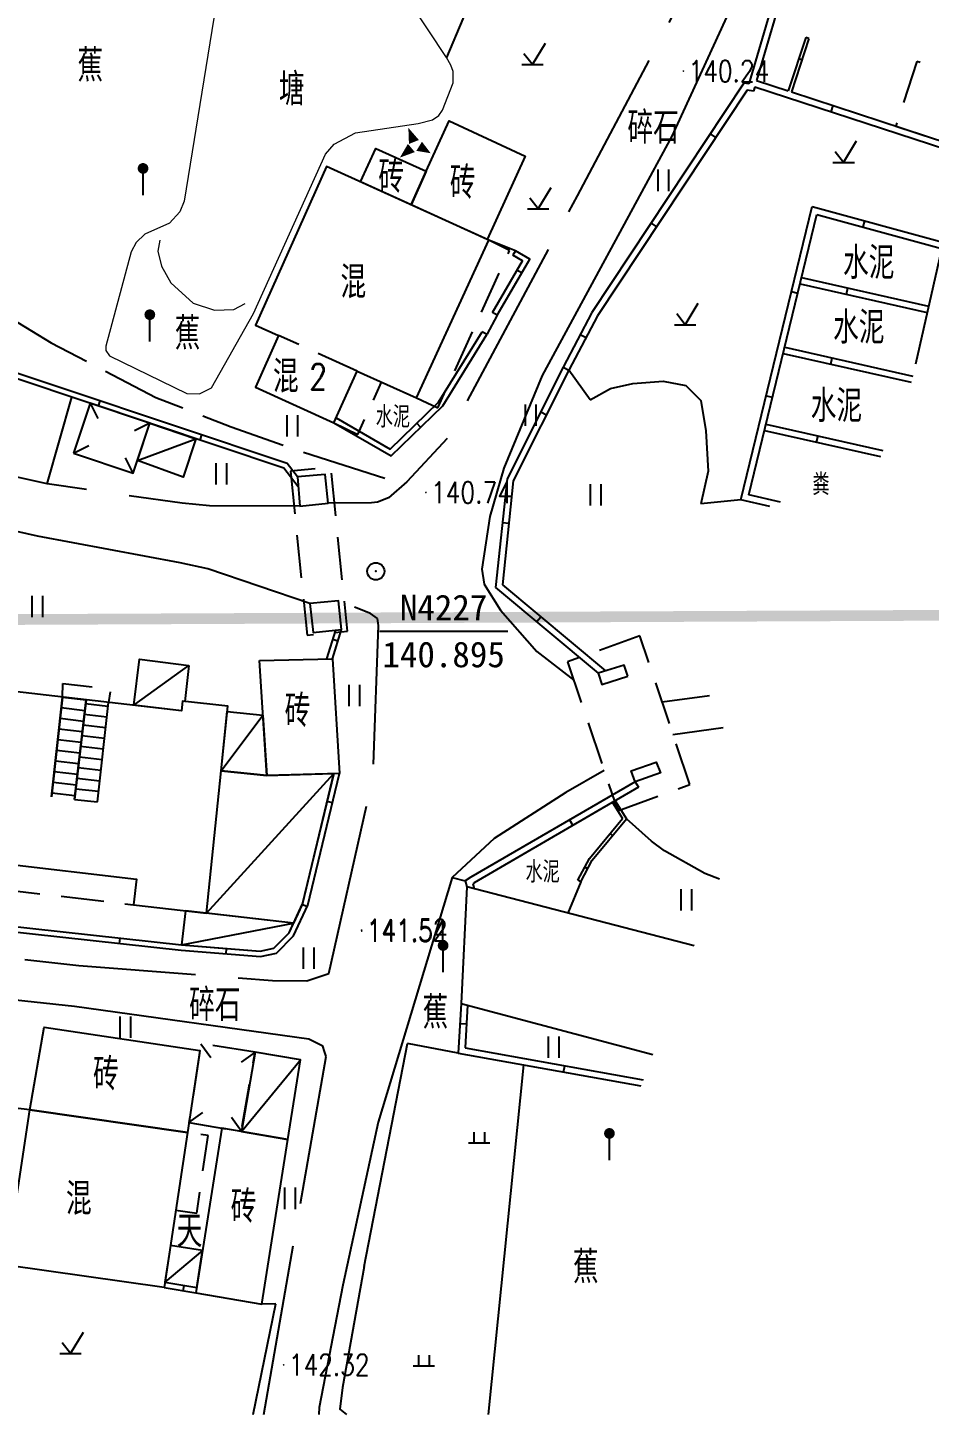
# Model space of a CAD drawing. Extents: x 529262 to 576451, y 2694391 to 2717535.
# Drawn here: x 564790 to 564832.1, y 2709752.6 to 2709817.3 of the extents above; entities that cross this region are included whole.
import ezdxf
from ezdxf.enums import TextEntityAlignment as Align

# ---------------------------------------------------------------- set-up
doc = ezdxf.new("R2010")
doc.units = 0
for name, pattern in [('X2', [10, 8, -2]), ('X3', [5, 4, -1]), ('X5', [3, 2, -1])]:
    doc.linetypes.add(name, pattern=pattern)
for name, color, linetype in [('DLDW', 8, 'Continuous'), ('DLSS', 4, 'Continuous'), ('DMTZ', 8, 'Continuous'), ('GCD', 8, 'Continuous'), ('JMD', 8, 'Continuous'), ('KZD', 8, 'Continuous'), ('ZBTZ', 8, 'Continuous'), ('ZJ', 7, 'Continuous')]:
    doc.layers.add(name, color=color, linetype=linetype)
doc.layers.add('SXSS', color=5, linetype='Continuous', lineweight=0)
doc.styles.add('HZ', font='rs.shx', dxfattribs={"width": 0.8, "bigfont": 'hztxt.shx'})
doc.styles.add('等线体', font='simhei.ttf')
doc.linetypes.add('10421', pattern='A,2,[150,AAA.SHX,S=0.5,R=0,X=0,Y=0.5],1e-11', length=2)
doc.linetypes.add('1161', pattern='A,0,[149,AAA.SHX,S=0.15,R=0,X=0,Y=0],-1.6', length=1.6)
doc.linetypes.add('444', pattern='A,4.5,[145,AAA.SHX,S=1,R=0,X=0,Y=1],4.5,-0.5,[146,AAA.SHX,S=1,R=0,X=0,Y=0],-0.5', length=10)

# ---------------------------------------------------------------- blocks, each defined once
blk = doc.blocks.new('GC200')
at = {"linetype": 'Continuous', "const_width": 0.2, "flags": 128}
blk.add_lwpolyline([(-0.1, 0, 1), (0.1, 0, 1)], format="xyb", close=True, dxfattribs=at)
blk = doc.blocks.new('gc165')
at = {"color": 8}
blk.add_line((0, 0), (0, 2), dxfattribs=at)
at = {"color": 8, "const_width": 0.5}
blk.add_lwpolyline([(-0.25, 2.5, 1), (0.25, 2.5, 1)], format="xyb", close=True, dxfattribs=at)
blk = doc.blocks.new('gc121')
at = {"color": 8}
for p, q in [((-0.5, -1), (-0.5, 1)), ((0.5, -1), (0.5, 1))]:
    blk.add_line(p, q, dxfattribs=at)
blk = doc.blocks.new('gc123')
at = {"color": 8}
for p, q in [((0, 0), (1.2, 2)), ((-1, 0), (1, 0)), ((0, 0), (-0.8, 1))]:
    blk.add_line(p, q, dxfattribs=at)
blk = doc.blocks.new('gc087')
at = {"color": 8}
for points in [[(-0.62, 1.71, 0, 1, 0), (-0.1, 0.39, 1, 1, 0)], [(-1.41, -1.07, 0, 1, 0), (-0.34, -0.17, 1, 1, 0)], [(0.39, -0.01, 1, 0, 0), (1.46, -0.66, 1, 0, 0)]]:
    blk.add_lwpolyline(points, format="xyseb", dxfattribs=at)
blk = doc.blocks.new('gc119')
at = {"color": 8}
for p, q in [((-1, 0), (1, 0)), ((-0.5, 1), (-0.5, 0)), ((0.5, 1), (0.5, 0))]:
    blk.add_line(p, q, dxfattribs=at)
blk = doc.blocks.new('gc117')
at = {"color": 8}
blk.add_circle((0, 0), 0.8, dxfattribs=at)
blk.add_point((0, 0), dxfattribs=at)

msp = doc.modelspace()

# ---------------------------------------------------------------- linework, layer by layer
at = {"const_width": 0.5}
msp.add_lwpolyline([(564543.247, 2709852.188), (564390.328, 2709852.088), (564390.559, 2709280.688), (564922.468, 2709280.665), (564922.332, 2709352.706), (565168.072, 2709352.712), (565167.919, 2709791.396), (564543.048, 2709788.553), (564543.247, 2709852.188)], dxfattribs=at)
at = {"layer": 'DLDW', "color": 252, "linetype": 'Continuous', "flags": 128}
for points, elevation in [([(564831.453, 2709801.606), (564832.653, 2709806.899), (564833.404, 2709806.725)], 140.943), ([(564821.105, 2709774.443), (564810.499, 2709777.2), (564810.236, 2709771.753), (564819.176, 2709769.381)], -521.769)]:
    msp.add_lwpolyline(points, dxfattribs=dict(at, elevation=elevation))
at = {"layer": 'DLSS', "linetype": 'X2', "flags": 128}
for points in [[(564851.412, 2709948.859), (564852.965, 2709948.546), (564853.083, 2709933.167), (564852.457, 2709920.626), (564850.847, 2709913.679), (564845.116, 2709896.573), (564838.547, 2709880.978), (564837.591, 2709878.797), (564837.185, 2709877.443), (564831.935, 2709854.071), (564828.551, 2709838.883), (564823.049, 2709823.42), (564815.644, 2709809.448), (564809.569, 2709798.124), (564807.695, 2709796.105), (564806.841, 2709795.356), (564806.32, 2709795.148), (564806.04, 2709795.12), (564804.016, 2709795.109)], [(564802.69, 2709794.962), (564798.475, 2709794.982), (564797.206, 2709795.098), (564790.892, 2709795.999), (564778.767, 2709798.743), (564771.558, 2709798.978), (564764.652, 2709798.288), (564755.142, 2709798.493)], [(564682.214, 2709791.424), (564684.9, 2709790.208), (564695.821, 2709785.226), (564707.74, 2709782.081), (564715.211, 2709780.609), (564731.165, 2709778.972), (564749.934, 2709777.699), (564754.87, 2709778.299), (564755.737, 2709778.283), (564756.981, 2709778.177), (564763.231, 2709777.192), (564775.75, 2709775.314), (564792.375, 2709773.531), (564801.419, 2709772.823), (564803.023, 2709772.806), (564804.056, 2709773.154)], [(564804.056, 2709773.154), (564806.112, 2709782.347), (564806.372, 2709789.388), (564806.317, 2709789.718), (564805.997, 2709789.949), (564804.5, 2709790.54)], [(564819.609, 2709785.83), (564821.823, 2709786.133)], [(564801.02, 2709752.568), (564803.926, 2709769.287), (564803.846, 2709769.521)]]:
    msp.add_lwpolyline(points, dxfattribs=at)
at = {"layer": 'DLSS', "linetype": 'X3', "flags": 128}
msp.add_lwpolyline([(564726.033, 2709840.998), (564729.745, 2709837.538), (564734.33, 2709833.939), (564741.923, 2709828.674), (564744.192, 2709827.473), (564746.066, 2709826.715), (564747.503, 2709826.291), (564749.603, 2709825.795), (564752.334, 2709825.349), (564753.692, 2709825.015), (564755.269, 2709824.329), (564757.314, 2709823.127), (564758.508, 2709822.343), (564759.097, 2709821.903), (564760.094, 2709821.119), (564761.215, 2709820.506), (564762.231, 2709820.193), (564764.889, 2709819.53), (564765.897, 2709819.074), (564771.113, 2709815.986), (564776.031, 2709815.066), (564777.593, 2709814.315), (564778.56, 2709813.531), (564779.692, 2709812.234), (564781.647, 2709809.471), (564784.131, 2709807.085), (564787.783, 2709804.602), (564791.082, 2709802.583), (564795.976, 2709800.042), (564799.497, 2709798.663), (564802.44, 2709797.62), (564807.566, 2709795.991)], dxfattribs=at)
at = {"layer": 'DLSS', "linetype": 'Continuous', "elevation": 142.08, "flags": 128}
for points in [[(564829.526, 2709832.833), (564820.073, 2709812.229), (564814.007, 2709801.064), (564812.228, 2709796.738), (564811.571, 2709794.483), (564811.2, 2709792.031), (564811.303, 2709791.33), (564812.065, 2709790.115), (564813.759, 2709788.178), (564815.486, 2709786.846)], [(564816.906, 2709782.629), (564815.112, 2709781.595), (564811.774, 2709779.45), (564809.811, 2709777.635), (564806.358, 2709766.219), (564804.711, 2709758.613), (564803.598, 2709752.893), (564803.591, 2709752.568)]]:
    msp.add_lwpolyline(points, dxfattribs=at)
at = {"layer": 'DLSS', "linetype": 'Continuous', "flags": 128}
for points in [[(564803.161, 2709790.425), (564798.399, 2709792.046), (564797.115, 2709792.323), (564790.442, 2709793.558), (564778.45, 2709796.272), (564771.641, 2709796.494), (564764.749, 2709795.805), (564754.965, 2709796.016)], [(564803.846, 2709769.521), (564803.764, 2709769.762), (564803.115, 2709770.086), (564792.169, 2709771.61), (564775.503, 2709773.397), (564762.948, 2709775.281), (564756.214, 2709776.334), (564755.167, 2709776.35), (564754.011, 2709776.318), (564749.962, 2709775.937), (564731.016, 2709777.222), (564714.951, 2709778.871), (564707.346, 2709780.369), (564695.373, 2709783.528), (564684.981, 2709787.459), (564681.183, 2709788.77)], [(564820.119, 2709784.315), (564822.468, 2709784.637)]]:
    msp.add_lwpolyline(points, dxfattribs=at)
at = {"layer": 'DMTZ', "linetype": '10421'}
for points in [[(564816.25, 2709799.931), (564817.203, 2709800.46), (564818.253, 2709800.691), (564819.66, 2709800.796), (564820.724, 2709800.597), (564821.424, 2709799.893), (564821.655, 2709798.486), (564821.76, 2709796.596), (564821.418, 2709795.075)], [(564805.707, 2709759.484), (564804.683, 2709753.835), (564804.568, 2709752.824), (564804.879, 2709752.568)]]:
    msp.add_lwpolyline(points, dxfattribs=at)
at = {"layer": 'DMTZ', "linetype": '10421', "flags": 128}
msp.add_lwpolyline([(564800.518, 2709752.568), (564801.579, 2709757.734)], dxfattribs=at)
at = {"layer": 'JMD', "linetype": 'Continuous'}
for p, q in [((564826.465, 2709816.795), (564826.323, 2709816.842)), ((564826.139, 2709815.795, 140.139), (564825.996, 2709815.842, 140.139)), ((564827.506, 2709813.373, 140.139), (564827.599, 2709813.659, 140.139)), ((564821.86, 2709812.333), (564822.11, 2709812.167)), ((564819.095, 2709808.167), (564819.345, 2709808.001)), ((564829.063, 2709808.285, 140.734), (564828.984, 2709807.995, 140.734)), ((564813.052, 2709805.846, 140.519), (564812.836, 2709805.972, 140.519)), ((564825.659, 2709804.977, 140.734), (564825.951, 2709804.906, 140.734)), ((564828.216, 2709804.856, 141.12), (564828.282, 2709805.149, 141.12)), ((564811.426, 2709802.972, 140.634), (564811.213, 2709803.104, 140.823)), ((564815.794, 2709802.981), (564816.06, 2709802.842)), ((564827.486, 2709801.589, 141.29), (564827.552, 2709801.882, 141.29)), ((564814.991, 2709801.451), (564815.256, 2709801.312)), ((564814.991, 2709801.451), (564815.259, 2709801.316)), ((564792.9, 2709799.764), (564793.257, 2709799.048)), ((564793.364, 2709799.872, 140.932), (564793.285, 2709799.635, 140.932)), ((564824.477, 2709800.118, 140.734), (564824.769, 2709800.047, 140.734)), ((564813.943, 2709799.364), (564814.211, 2709799.229)), ((564795.689, 2709798.831), (564794.973, 2709798.474)), ((564798.106, 2709798.286, 140.932), (564798.027, 2709798.049, 140.932)), ((564808.338, 2709798.654, 140.823), (564808.164, 2709798.834, 140.823)), ((564792.12, 2709797.431), (564792.836, 2709797.788)), ((564795.11, 2709797.098), (564797.844, 2709798.11)), ((564795.11, 2709797.098), (564797.844, 2709798.11)), ((564826.878, 2709798.243, 141.29), (564826.812, 2709797.95, 141.29)), ((564794.909, 2709796.498), (564794.552, 2709797.214)), ((564812.159, 2709794.206), (564812.457, 2709794.175)), ((564813.753, 2709789.567), (564813.945, 2709789.797)), ((564804.473, 2709788.659), (564804.235, 2709788.735)), ((564791.61, 2709786.058), (564791.097, 2709781.397)), ((564791.097, 2709781.397), (564791.61, 2709786.058)), ((564791.61, 2709786.058), (564792.712, 2709785.93)), ((564791.556, 2709785.561), (564792.654, 2709785.434)), ((564792.172, 2709781.278), (564792.712, 2709785.93)), ((564792.712, 2709785.93), (564792.172, 2709781.278)), ((564792.712, 2709785.93), (564792.172, 2709781.278)), ((564792.691, 2709785.748), (564793.738, 2709785.627)), ((564793.246, 2709781.16), (564793.758, 2709785.809)), ((564793.246, 2709781.16), (564793.758, 2709785.809)), ((564791.501, 2709785.064), (564792.597, 2709784.938)), ((564792.575, 2709784.755), (564793.629, 2709784.634)), ((564792.633, 2709785.252), (564793.684, 2709785.131)), ((564799.023, 2709782.62), (564800.975, 2709785.203)), ((564791.391, 2709784.07), (564792.482, 2709783.946)), ((564791.446, 2709784.567), (564792.539, 2709784.442)), ((564792.518, 2709784.258), (564793.574, 2709784.138)), ((564791.337, 2709783.573), (564792.424, 2709783.451)), ((564792.46, 2709783.762), (564793.52, 2709783.642)), ((564791.282, 2709783.076), (564792.366, 2709782.955)), ((564792.345, 2709782.768), (564793.41, 2709782.649)), ((564792.402, 2709783.265), (564793.465, 2709783.145)), ((564791.227, 2709782.579), (564792.309, 2709782.459)), ((564792.287, 2709782.272), (564793.356, 2709782.153)), ((564818.362, 2709782.106), (564818.512, 2709781.847)), ((564791.118, 2709781.585), (564792.194, 2709781.467)), ((564791.173, 2709782.082), (564792.251, 2709781.963)), ((564792.229, 2709781.775), (564793.301, 2709781.657)), ((564792.172, 2709781.278), (564793.246, 2709781.16)), ((564804.217, 2709781.122, 141.21), (564803.974, 2709781.181, 141.21)), ((564817.636, 2709780.877), (564817.508, 2709780.798)), ((564815.289, 2709780.321), (564815.44, 2709780.061)), ((564817.308, 2709779.598, 141.119), (564817.193, 2709779.694, 141.119)), ((564816.133, 2709778.04, 141.169), (564816, 2709778.11, 141.169)), ((564815.815, 2709777.437), (564815.682, 2709777.507)), ((564803.033, 2709776.266, 141.21), (564802.806, 2709776.371, 141.21)), ((564794.281, 2709774.559, 141.21), (564794.308, 2709774.808, 141.21)), ((564799.257, 2709774.075, 141.21), (564799.277, 2709774.324, 141.21)), ((564810.178, 2709770.827), (564810.478, 2709770.809)), ((564798.073, 2709769.871), (564798.548, 2709769.227)), ((564800.609, 2709769.488), (564799.96, 2709769.02)), ((564799.97, 2709765.784), (564802.728, 2709769.125)), ((564815.014, 2709768.554, 141.768), (564815.067, 2709768.849, 141.768)), ((564797.519, 2709766.207), (564798.168, 2709766.675)), ((564799.97, 2709765.784), (564799.509, 2709766.438)), ((564798.157, 2709760.231), (564796.391, 2709758.742)), ((564797.248, 2709758.352), (564797.288, 2709758.598))]:
    msp.add_line(p, q, dxfattribs=at)
at = {"layer": 'JMD', "linetype": 'Continuous', "flags": 128}
for points in [[(564825.251, 2709820.083), (564823.666, 2709814.669)], [(564825.47, 2709819.766), (564824.024, 2709814.826)], [(564823.434, 2709814.703), (564816.33, 2709804.001)], [(564823.666, 2709814.669), (564823.434, 2709814.703)], [(564823.94, 2709814.538), (564823.88, 2709814.334)], [(564823.578, 2709814.379), (564816.588, 2709803.848)], [(564823.88, 2709814.334), (564823.578, 2709814.379)], [(564816.33, 2709804.001), (564814.991, 2709801.451)], [(564816.588, 2709803.848), (564815.256, 2709801.312)], [(564814.991, 2709801.451), (564812.372, 2709796.233)], [(564815.259, 2709801.316), (564812.664, 2709796.147)], [(564812.372, 2709796.233), (564811.84, 2709791.166)], [(564812.664, 2709796.147), (564812.155, 2709791.294)], [(564811.84, 2709791.166), (564816.623, 2709787.168)], [(564812.155, 2709791.294), (564816.963, 2709787.274)], [(564803.95, 2709787.839), (564804.375, 2709789.174)], [(564804.215, 2709787.846), (564804.646, 2709789.201)], [(564818.362, 2709782.106), (564810.681, 2709777.643)], [(564818.512, 2709781.847), (564810.835, 2709777.386)], [(564810.681, 2709777.643), (564810.415, 2709777.479)], [(564810.415, 2709777.479), (564810.499, 2709777.2)], [(564810.835, 2709777.386), (564810.768, 2709777.345)], [(564810.768, 2709777.345), (564810.839, 2709777.112)], [(564810.236, 2709771.753), (564810.093, 2709769.438)], [(564810.531, 2709771.675), (564810.409, 2709769.686)], [(564796.354, 2709758.495), (564797.845, 2709758.256)], [(564796.391, 2709758.742), (564797.884, 2709758.503)]]:
    msp.add_lwpolyline(points, dxfattribs=at)
for points, elevation in [([(564826.323, 2709816.842), (564825.506, 2709814.342)], 140.139), ([(564826.465, 2709816.795), (564825.649, 2709814.295)], 140.139), ([(564802.582, 2709796.325), (564802.098, 2709796.951), (564786.449, 2709802.185), (564763.593, 2709809.962), (564747.476, 2709815.111)], 140.932), ([(564802.618, 2709795.87), (564801.946, 2709796.738), (564786.369, 2709801.948), (564763.514, 2709809.725), (564747.4, 2709814.873)], 140.932), ([(564823.94, 2709814.538), (564832.855, 2709811.627)], 140.139), ([(564824.024, 2709814.826), (564825.506, 2709814.342)], 140.139), ([(564825.649, 2709814.295), (564832.948, 2709811.912)], 140.139), ([(564823.296, 2709795.26), (564826.626, 2709808.951)], 140.734), ([(564826.626, 2709808.951), (564832.719, 2709807.285)], 140.734), ([(564823.659, 2709795.485), (564826.844, 2709808.58)], 140.734), ([(564826.844, 2709808.58), (564832.654, 2709806.992)], 140.734), ([(564811.692, 2709804.009), (564813.089, 2709806.406), (564812.644, 2709806.673)], 140.519), ([(564811.908, 2709803.883), (564813.43, 2709806.493), (564812.773, 2709806.887)], 140.519), ([(564812.773, 2709806.887), (564812.644, 2709806.673)], 140.628), ([(564826.127, 2709805.633), (564832.048, 2709804.301)], 141.12), ([(564826.057, 2709805.342), (564831.982, 2709804.009)], 141.12), ([(564811.908, 2709803.883), (564811.692, 2709804.009)], 140.519), ([(564804.287, 2709798.854), (564806.954, 2709797.319), (564809.374, 2709799.653), (564811.426, 2709802.972)], 140.823), ([(564804.39, 2709799.083), (564806.915, 2709797.629), (564809.178, 2709799.811), (564811.213, 2709803.104)], 140.823), ([(564825.336, 2709802.38), (564831.313, 2709801.035)], 141.29), ([(564825.265, 2709802.089), (564831.248, 2709800.743)], 141.29), ([(564824.391, 2709798.495), (564829.804, 2709797.277)], 141.29), ([(564824.462, 2709798.787), (564829.912, 2709797.56)], 141.29), ([(564824.644, 2709794.951), (564823.296, 2709795.26)], 140.734), ([(564825.146, 2709795.144), (564823.659, 2709795.485)], 140.734), ([(564794.951, 2709785.67), (564797.51, 2709787.529)], 140.891), ([(564715.385, 2709783.12), (564750.426, 2709779.493), (564773.193, 2709776.866), (564797.153, 2709774.245), (564800.86, 2709773.946), (564801.604, 2709774.102), (564802.406, 2709774.912), (564803.07, 2709776.346), (564804.546, 2709782.489)], 141.21), ([(564715.434, 2709783.366), (564750.453, 2709779.742), (564773.221, 2709777.114), (564797.176, 2709774.494), (564800.844, 2709774.198), (564801.479, 2709774.331), (564802.197, 2709775.057), (564802.832, 2709776.429), (564804.287, 2709782.482)], 141.21), ([(564798.332, 2709775.97), (564804.287, 2709782.482)], 141.553), ([(564816.219, 2709778.526), (564817.766, 2709780.382)], 141.119), ([(564816.345, 2709778.442), (564817.951, 2709780.369)], 141.119), ([(564815.682, 2709777.507), (564816.219, 2709778.526)], 141.169), ([(564815.815, 2709777.437), (564816.345, 2709778.442)], 141.169), ([(564797.176, 2709774.494), (564802.403, 2709775.501)], 141.21), ([(564810.093, 2709769.438), (564818.615, 2709767.907)], 141.768), ([(564810.409, 2709769.686), (564818.724, 2709768.192)], 141.768)]:
    msp.add_lwpolyline(points, dxfattribs=dict(at, elevation=elevation))
at = {"layer": 'JMD', "linetype": 'X5'}
for points in [[(564833.778, 2709811.641), (564834.582, 2709814.968), (564831.506, 2709815.711), (564830.524, 2709812.704)], [(564818.57, 2709788.918), (564815.201, 2709787.695), (564817.538, 2709780.751), (564820.907, 2709781.974)]]:
    msp.add_lwpolyline(points, close=True, dxfattribs=at)
at = {"layer": 'JMD', "linetype": 'Continuous', "flags": 128}
for points, elevation in [([(564808.601, 2709810.593), (564809.668, 2709812.942), (564813.216, 2709811.297), (564811.449, 2709807.407), (564807.888, 2709809.024)], 139.162), ([(564808.601, 2709810.593), (564807.888, 2709809.024), (564805.535, 2709810.093), (564806.248, 2709811.662)], 139.162), ([(564808.15, 2709800.017), (564811.52, 2709807.375), (564803.935, 2709810.82), (564800.632, 2709803.416), (564801.707, 2709802.93), (564800.619, 2709800.522), (564804.287, 2709798.854), (564805.379, 2709801.27)], 140.823), ([(564795.11, 2709797.098), (564795.689, 2709798.831), (564797.844, 2709798.11), (564797.244, 2709796.314)], 140.391), ([(564802.69, 2709794.962), (564804.016, 2709795.109), (564803.877, 2709796.445), (564802.582, 2709796.325)], 140.634), ([(564803.161, 2709790.425), (564803.321, 2709789.068), (564804.646, 2709789.201), (564804.5, 2709790.54)], 140.681), ([(564798.332, 2709775.97), (564799.336, 2709785.625), (564797.214, 2709785.864), (564797.167, 2709785.413), (564788.279, 2709786.445), (564788.336, 2709786.935), (564784.341, 2709787.402), (564784.283, 2709786.909), (564778.746, 2709787.552), (564775.38, 2709787.907), (564775.439, 2709788.439), (564773.338, 2709788.691), (564772.273, 2709779.015), (564775.633, 2709778.612), (564775.773, 2709779.814), (564782.15, 2709779.069), (564782.009, 2709777.862), (564788.572, 2709777.108), (564788.711, 2709778.302), (564795.067, 2709777.56), (564794.927, 2709776.362), (564798.332, 2709775.97)], 143.145), ([(564797.51, 2709787.529), (564797.321, 2709785.852), (564797.214, 2709785.864), (564797.167, 2709785.413), (564794.951, 2709785.67), (564795.202, 2709787.829)], 140.891), ([(564800.818, 2709787.756), (564804.215, 2709787.846), (564804.546, 2709782.489), (564801.149, 2709782.399)], 140.824), ([(564818.018, 2709787.025), (564817.842, 2709787.549), (564816.623, 2709787.168), (564816.797, 2709786.646)], 141.256), ([(564801.149, 2709782.399), (564799.023, 2709782.62), (564799.31, 2709785.376), (564800.975, 2709785.203)], 140.824), ([(564798.332, 2709775.97), (564799.023, 2709782.62), (564801.149, 2709782.399), (564804.287, 2709782.482), (564802.806, 2709776.371), (564802.403, 2709775.501)], 141.553), ([(564797.364, 2709776.081), (564797.176, 2709774.494), (564799.277, 2709774.324), (564800.844, 2709774.198), (564801.479, 2709774.331), (564802.197, 2709775.057), (564802.403, 2709775.501)], 141.553), ([(564790.096, 2709766.786), (564790.756, 2709770.657), (564798.026, 2709769.558), (564797.448, 2709765.734)], 141.662), ([(564800.609, 2709769.488), (564799.97, 2709765.784), (564802.141, 2709765.41), (564802.728, 2709769.125)], 141.65), ([(564796.354, 2709758.495), (564789.002, 2709759.547), (564790.096, 2709766.786), (564797.448, 2709765.734)], 141.662), ([(564797.845, 2709758.256), (564800.925, 2709757.725), (564802.141, 2709765.41), (564799.061, 2709765.941)], 141.742)]:
    msp.add_lwpolyline(points, close=True, dxfattribs=dict(at, elevation=elevation))
at = {"layer": 'JMD', "linetype": 'X5', "flags": 128}
for points, elevation in [([(564808.15, 2709800.017), (564809.141, 2709799.553), (564812.493, 2709806.889), (564811.52, 2709807.375)], 140.823), ([(564805.379, 2709801.27), (564801.707, 2709802.93)], 140.823), ([(564804.287, 2709798.854), (564805.41, 2709798.316), (564806.513, 2709800.757)], 140.823), ([(564788.572, 2709777.108), (564794.927, 2709776.362)], 142.475), ([(564790.096, 2709766.786), (564789.132, 2709766.895), (564788.13, 2709759.692), (564789.002, 2709759.547)], 141.662), ([(564796.901, 2709762.115), (564797.889, 2709761.965), (564798.409, 2709765.596), (564797.448, 2709765.734)], 141.662)]:
    msp.add_lwpolyline(points, dxfattribs=dict(at, elevation=elevation))
at = {"layer": 'JMD', "elevation": 140.256, "flags": 128}
msp.add_lwpolyline([(564792.12, 2709797.431), (564794.909, 2709796.498), (564795.689, 2709798.831), (564792.9, 2709799.764)], close=True, dxfattribs=at)
at = {"layer": 'JMD', "linetype": 'X5', "flags": 128}
for points in [[(564802.253, 2709796.596), (564803.032, 2709788.943), (564804.923, 2709789.135), (564804.145, 2709796.771), (564803.849, 2709796.744), (564802.255, 2709796.596)], [(564791.61, 2709786.058), (564791.631, 2709786.684), (564793.861, 2709786.426), (564793.758, 2709785.809)]]:
    msp.add_lwpolyline(points, dxfattribs=at)
at = {"layer": 'JMD', "linetype": 'Continuous', "flags": 128}
for points in [[(564818.362, 2709782.106), (564818.17, 2709782.615), (564819.339, 2709783.024), (564819.531, 2709782.515)], [(564797.884, 2709758.503), (564798.157, 2709760.231), (564796.65, 2709760.459), (564796.391, 2709758.742)]]:
    msp.add_lwpolyline(points, close=True, dxfattribs=at)
at = {"layer": 'JMD', "linetype": 'Continuous'}
for points in [[(564817.296, 2709781.14), (564817.766, 2709780.382)], [(564817.425, 2709781.215), (564817.951, 2709780.369)]]:
    msp.add_lwpolyline(points, dxfattribs=at)
at = {"layer": 'JMD', "linetype": '444'}
msp.add_lwpolyline([(564822.293, 2709777.561), (564821.612, 2709777.827), (564819.721, 2709778.879), (564819.119, 2709779.323), (564817.951, 2709780.369)], dxfattribs=at)
at = {"layer": 'JMD', "linetype": 'X5', "elevation": 141.65, "flags": 128}
msp.add_lwpolyline([(564800.609, 2709769.488), (564798.073, 2709769.871), (564797.519, 2709766.207), (564799.97, 2709765.784)], close=True, dxfattribs=at)
at = {"layer": 'KZD', "linetype": 'Continuous'}
msp.add_line((564806.411, 2709789.136), (564812.411, 2709789.136), dxfattribs=at)
at = {"layer": 'SXSS', "color": 8, "linetype": '10421', "flags": 128}
msp.add_lwpolyline([(564809.192, 2709813.194), (564809.362, 2709813.438), (564809.849, 2709814.725), (564809.85, 2709815.244), (564809.748, 2709815.544), (564809.54, 2709815.897), (564805.294, 2709822.326), (564804.257, 2709823.123), (564802.77, 2709823.467), (564801.249, 2709823.243), (564800.024, 2709822.628), (564799.662, 2709822.33), (564799.321, 2709821.691), (564797.289, 2709809.199), (564797.098, 2709808.705), (564796.617, 2709808.173), (564795.457, 2709807.654), (564795.049, 2709807.27), (564794.817, 2709806.831), (564793.64, 2709802.437), (564793.638, 2709802.222), (564793.808, 2709801.984), (564797.421, 2709800.227), (564798.008, 2709800.2), (564798.568, 2709800.493), (564800.54, 2709803.956), (564803.888, 2709811.387), (564804.295, 2709811.865), (564805.3, 2709812.392), (564808.221, 2709812.824), (564808.894, 2709812.996)], close=True, dxfattribs=at)
at = {"layer": 'SXSS', "color": 8, "linetype": 'Continuous', "flags": 128}
msp.add_lwpolyline([(564796.154, 2709807.378), (564796.071, 2709806.871), (564796.236, 2709806.163), (564796.676, 2709805.381), (564797.715, 2709804.433), (564798.707, 2709804.109), (564799.609, 2709804.137), (564800.149, 2709804.422)], dxfattribs=at)
at = {"layer": 'ZBTZ', "linetype": '1161'}
msp.add_lwpolyline([(564818.549, 2709822.127), (564816.498, 2709818.348), (564811.066, 2709819.532), (564809.54, 2709815.897)], dxfattribs=at)
at = {"layer": 'ZBTZ', "linetype": '1161', "flags": 128}
for points, elevation in [([(564812.773, 2709806.887), (564811.449, 2709807.407)], 140.628), ([(564811.908, 2709803.883), (564811.426, 2709802.972)], 140.519), ([(564816.25, 2709799.931), (564815.259, 2709801.316)], 141.071), ([(564823.296, 2709795.26), (564821.418, 2709795.075)], 140.734), ([(564805.707, 2709759.484), (564807.719, 2709769.883)], 142.225), ([(564810.093, 2709769.438), (564807.719, 2709769.883)], 141.768), ([(564813.146, 2709768.89), (564811.495, 2709752.568)], 141.633), ([(564801.579, 2709757.734), (564800.925, 2709757.725)], 142.02)]:
    msp.add_lwpolyline(points, dxfattribs=dict(at, elevation=elevation))
msp.add_lwpolyline([(564790.892, 2709795.999), (564792.047, 2709800.049)], dxfattribs=at)
at = {"layer": 'ZBTZ', "linetype": '1161', "ltscale": 0.2, "elevation": 142.225, "flags": 128}
msp.add_lwpolyline([(564809.811, 2709777.635), (564810.415, 2709777.479)], dxfattribs=at)
at = {"layer": 'ZBTZ', "linetype": '1161', "ltscale": 0.5, "elevation": 141.169, "flags": 128}
msp.add_lwpolyline([(564815.815, 2709777.437), (564815.21, 2709775.975)], dxfattribs=at)

# ---------------------------------------------------------------- block references
at = {"layer": 'DMTZ', "linetype": '1161', "xscale": 0.5, "yscale": 0.5, "zscale": 0.5}
msp.add_blockref('gc087', (564808.074, 2709811.765), dxfattribs=at)
at = {"layer": 'GCD', "linetype": 'Continuous'}
ref = msp.add_blockref('GC200', (564820.607, 2709815.269, 140.235), dxfattribs=dict(at, xscale=0.1999999999534339, yscale=0.1999999999534339, zscale=0.1999999999534339))
ref.add_attrib('height', '140.24', dxfattribs={"linetype": 'Continuous', "height": 1, "style": 'HZ', "width": 0.8}).set_placement((564820.847, 2709815.269, 140.235), align=Align.MIDDLE_LEFT)
ref = msp.add_blockref('GC200', (564820.607, 2709815.269, 140.235), dxfattribs=dict(at, xscale=0.1999999999534339, yscale=0.1999999999534339, zscale=0.1999999999534339))
ref.add_attrib('height', '140.24', dxfattribs={"linetype": 'Continuous', "height": 1, "style": 'HZ', "width": 0.8}).set_placement((564820.847, 2709815.269, 140.235), align=Align.MIDDLE_LEFT)
ref = msp.add_blockref('GC200', (564808.585, 2709795.603, 140.743), dxfattribs=dict(at, xscale=0.1999999999534339, yscale=0.1999999999534339, zscale=0.1999999999534339))
ref.add_attrib('height', '140.74', dxfattribs={"linetype": 'Continuous', "height": 1, "style": 'HZ', "width": 0.8}).set_placement((564808.825, 2709795.603, 140.743), align=Align.MIDDLE_LEFT)
ref = msp.add_blockref('GC200', (564808.585, 2709795.603, 140.743), dxfattribs=dict(at, xscale=0.1999999999534339, yscale=0.1999999999534339, zscale=0.1999999999534339))
ref.add_attrib('height', '140.74', dxfattribs={"linetype": 'Continuous', "height": 1, "style": 'HZ', "width": 0.8}).set_placement((564808.825, 2709795.603, 140.743), align=Align.MIDDLE_LEFT)
ref = msp.add_blockref('GC200', (564805.577, 2709775.183, 141.519), dxfattribs=dict(at, xscale=0.1999999999534339, yscale=0.1999999999534339, zscale=0.1999999999534339))
ref.add_attrib('height', '141.52', dxfattribs={"linetype": 'Continuous', "height": 1, "style": 'HZ', "width": 0.8}).set_placement((564805.817, 2709775.183, 141.519), align=Align.MIDDLE_LEFT)
ref = msp.add_blockref('GC200', (564805.577, 2709775.183, 141.519), dxfattribs=dict(at, xscale=0.1999999999534339, yscale=0.1999999999534339, zscale=0.1999999999534339))
ref.add_attrib('height', '141.52', dxfattribs={"linetype": 'Continuous', "height": 1, "style": 'HZ', "width": 0.8}).set_placement((564805.817, 2709775.183, 141.519), align=Align.MIDDLE_LEFT)
ref = msp.add_blockref('GC200', (564805.587, 2709775.137, 141.542), dxfattribs=dict(at, xscale=0.1999999999534339, yscale=0.1999999999534339, zscale=0.1999999999534339))
ref.add_attrib('height', '141.54', dxfattribs={"linetype": 'Continuous', "height": 1, "style": 'HZ', "width": 0.8}).set_placement((564805.827, 2709775.137, 141.542), align=Align.MIDDLE_LEFT)
ref = msp.add_blockref('GC200', (564805.587, 2709775.137, 141.542), dxfattribs=dict(at, xscale=0.1999999999534339, yscale=0.1999999999534339, zscale=0.1999999999534339))
ref.add_attrib('height', '141.54', dxfattribs={"linetype": 'Continuous', "height": 1, "style": 'HZ', "width": 0.8}).set_placement((564805.827, 2709775.137, 141.542), align=Align.MIDDLE_LEFT)
ref = msp.add_blockref('GC200', (564801.941, 2709754.889, 142.317), dxfattribs=dict(at, xscale=0.1999999999534339, yscale=0.1999999999534339, zscale=0.1999999999534339))
ref.add_attrib('height', '142.32', dxfattribs={"linetype": 'Continuous', "height": 1, "style": 'HZ', "width": 0.8}).set_placement((564802.181, 2709754.889, 142.317), align=Align.MIDDLE_LEFT)
ref = msp.add_blockref('GC200', (564801.941, 2709754.889, 142.317), dxfattribs=dict(at, xscale=0.1999999999534339, yscale=0.1999999999534339, zscale=0.1999999999534339))
ref.add_attrib('height', '142.32', dxfattribs={"linetype": 'Continuous', "height": 1, "style": 'HZ', "width": 0.8}).set_placement((564802.181, 2709754.889, 142.317), align=Align.MIDDLE_LEFT)
at = {"layer": 'KZD', "linetype": 'Continuous', "xscale": 0.5, "yscale": 0.5, "zscale": 0.5}
msp.add_blockref('gc117', (564806.242, 2709791.923, 140.895), dxfattribs=at)
at = {"layer": 'ZBTZ', "linetype": 'Continuous', "xscale": 0.5, "yscale": 0.5}
for name, p in [('gc123', (564813.561, 2709815.571)), ('gc123', (564828.09, 2709811.006)), ('gc165', (564795.375, 2709809.475)), ('gc121', (564819.681, 2709810.169)), ('gc123', (564813.829, 2709808.84)), ('gc165', (564795.692, 2709802.65)), ('gc123', (564820.695, 2709803.433)), ('gc121', (564813.486, 2709799.213)), ('gc121', (564802.355, 2709798.711)), ('gc121', (564799.039, 2709796.477)), ('gc121', (564816.522, 2709795.488)), ('gc121', (564790.449, 2709790.283)), ('gc121', (564805.255, 2709786.129)), ('gc121', (564820.746, 2709776.596)), ('gc121', (564803.121, 2709773.871)), ('gc165', (564809.386, 2709773.211)), ('gc121', (564794.549, 2709770.648)), ('gc121', (564814.556, 2709769.712)), ('gc165', (564817.153, 2709764.441)), ('gc119', (564811.067, 2709765.255)), ('gc121', (564802.243, 2709762.661)), ('gc123', (564791.992, 2709755.413)), ('gc119', (564808.486, 2709754.846))]:
    msp.add_blockref(name, p, dxfattribs=at)

# ---------------------------------------------------------------- texts
at = {"layer": 'DLDW', "color": 252, "linetype": 'Continuous', "style": 'HZ', "width": 0.8}
msp.add_text('粪', height=1, dxfattribs=at).set_placement((564827.031, 2709796.03), align=Align.MIDDLE)
at = {"layer": 'JMD', "style": 'HZ', "width": 0.8}
for p in [(564807.561, 2709810.343), (564810.901, 2709810.063)]:
    msp.add_text('砖', height=1.5, dxfattribs=at).set_placement(p, align=Align.MIDDLE_RIGHT)
at = {"layer": 'JMD', "linetype": 'Continuous', "style": 'HZ', "width": 0.8}
for s, p in [('混', (564805.792, 2709805.419)), ('砖', (564803.186, 2709785.412)), ('砖', (564794.242, 2709768.458)), ('混', (564792.975, 2709762.641)), ('砖', (564800.666, 2709762.276))]:
    msp.add_text(s, height=1.5, dxfattribs=at).set_placement(p, align=Align.MIDDLE_RIGHT)
at = {"layer": 'JMD', "linetype": 'X5', "style": 'HZ', "width": 0.8}
msp.add_text('混', height=1.5, dxfattribs=at).set_placement((564802.639, 2709801.014), align=Align.MIDDLE_RIGHT)
msp.add_text('2', height=1.2, dxfattribs=at).set_placement((564803.139, 2709801.014), align=Align.MIDDLE_LEFT)
at = {"layer": 'KZD', "linetype": 'Continuous', "style": '等线体'}
for s, p in [('N4227', (564809.411, 2709790.236)), ('140.895', (564809.411, 2709788.036))]:
    msp.add_text(s, height=1.2, dxfattribs=at).set_placement(p, align=Align.MIDDLE)
at = {"layer": 'SXSS', "color": 8, "linetype": '10421', "style": 'HZ', "width": 0.8}
msp.add_text('塘', height=1.5, dxfattribs=at).set_placement((564802.321, 2709814.506), align=Align.MIDDLE)
at = {"layer": 'ZJ', "color": 8, "linetype": 'Continuous', "style": 'HZ', "width": 0.8}
for s, height, p in [('蕉', 1.5, (564792.906, 2709815.603)), ('碎石', 1.5, (564819.193, 2709812.707)), ('水泥', 1.5, (564829.261, 2709806.394)), ('水泥', 1.5, (564828.797, 2709803.374)), ('蕉', 1.5, (564797.45, 2709803.098)), ('水泥', 1.5, (564827.751, 2709799.716)), ('水泥', 1, (564807.04, 2709799.182)), ('水泥', 1, (564814.034, 2709777.947)), ('碎石', 1.5, (564798.729, 2709771.768)), ('蕉', 1.5, (564809.022, 2709771.408)), ('天', 1.5, (564797.545, 2709761.136)), ('蕉', 1.5, (564816.046, 2709759.526))]:
    msp.add_text(s, height=height, dxfattribs=at).set_placement(p, align=Align.MIDDLE)

doc.saveas('drawing.dxf')
